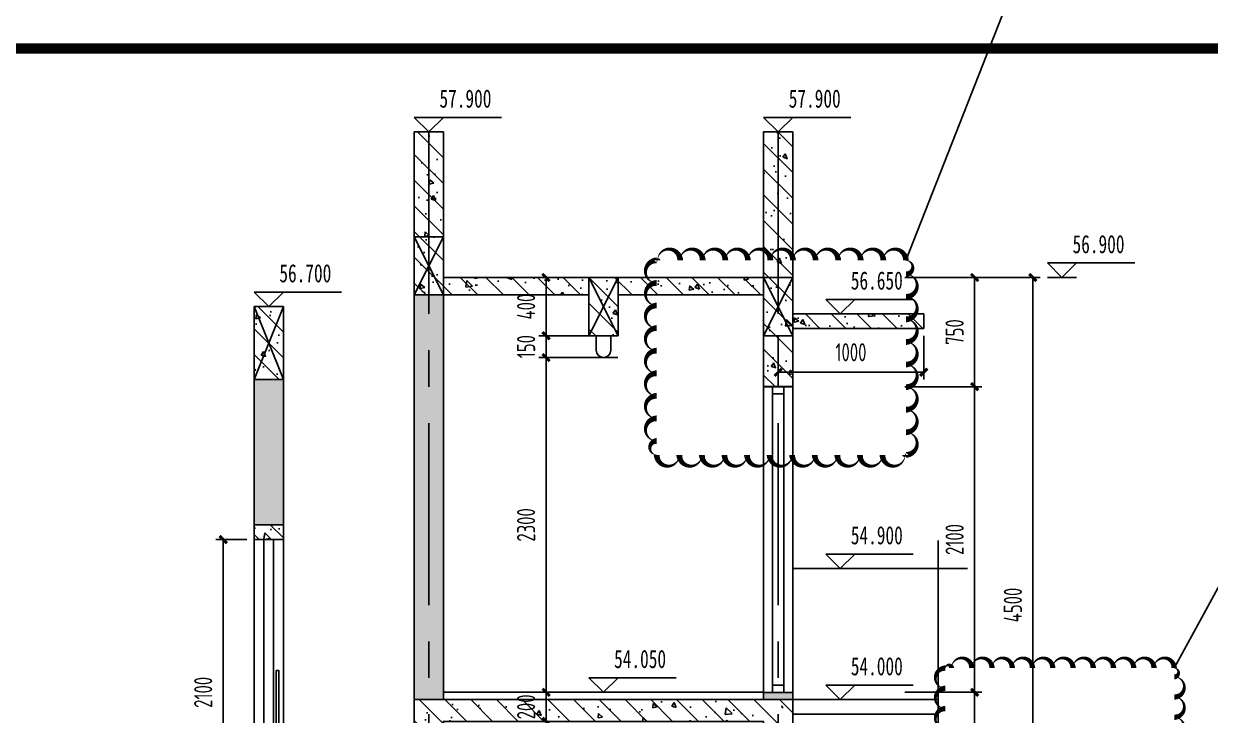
# Model space of a CAD drawing. Extents: x -678900 to 2378000, y 0 to 1840591.
# Drawn here: x -152498 to -144345, y 695913 to 700664 of the extents above; entities that cross this region are included whole.
import ezdxf
from ezdxf.enums import TextEntityAlignment as Align

# ---------------------------------------------------------------- set-up
doc = ezdxf.new("R2010")
doc.units = 0
doc.header["$LTSCALE"] = 1000
doc.header["$MEASUREMENT"] = 0
doc.header["$PDMODE"] = 1
doc.linetypes.add('CENTER', pattern=[2, 1.25, -0.25, 0.25, -0.25])
doc.layers.get('0').update_dxf_attribs({"linetype": 'CONTINUOUS'})
doc.layers.get('DEFPOINTS').update_dxf_attribs({"color": 8, "linetype": 'CONTINUOUS'})
for name, color, linetype in [('AD-AXIS-AXIS', 1, 'CENTER'), ('AD-AXIS-DIMS', 3, 'CONTINUOUS'), ('AD-DIMS-INSD', 73, 'CONTINUOUS'), ('AD-INDX', 43, 'CONTINUOUS'), ('AD-LEVL-HIGH', 61, 'CONTINUOUS'), ('AE-DOOR-INSD', 61, 'CONTINUOUS'), ('AE-FLOR', 151, 'CONTINUOUS'), ('AE-FNSH', 11, 'CONTINUOUS'), ('AE-HDWR', 8, 'CONTINUOUS'), ('AE-STRU-HACH', 40, 'CONTINUOUS'), ('AE-WALL', 255, 'CONTINUOUS'), ('AE-WALL-HACH', 15, 'CONTINUOUS'), ('AE-WIND', 11, 'CONTINUOUS'), ('C-SHET-SHET', 144, 'CONTINUOUS'), ('C-XREF-INT', 7, 'CONTINUOUS'), ('verify', 50, 'CONTINUOUS')]:
    doc.layers.add(name, color=color, linetype=linetype)
doc.layers.add('DEFPOINTS-1', color=251, linetype='CONTINUOUS', plot=False)
doc.layers.add('内框', color=8, linetype='CONTINUOUS', plot=False)
doc.styles.get("Standard").update_dxf_attribs({"font": '', "width": 0.7})
doc.styles.add('TH-STYLE1', font='', dxfattribs={"width": 0.7})
doc.styles.add('TH-STYLE3', font='TSSDENG', dxfattribs={"width": 0.7, "bigfont": 'TSSDCHN'})
doc.styles.add('黑体', font='simhei.ttf')
doc.styles.get('Standard').set_extended_font_data('SimSun')
doc.styles.get('TH-STYLE1').set_extended_font_data('SimSun')
doc.dimstyles.new('TH-DIM50', dxfattribs={"dimscale": 50, "dimtxt": 2.5, "dimasz": 1, "dimexe": 1, "dimexo": 1, "dimgap": 1.5, "dimtad": 1, "dimdec": 0, "dimdsep": 46, "dimtxsty": 'TH-STYLE3', "dimblk1": 'ARCHTICK', "dimblk2": 'ARCHTICK', "dimsah": 1, "dimcen": -1, "dimclrd": 256, "dimclre": 256, "dimclrt": 256, "dimazin": 0, "dimtfac": 1, "dimtdec": 0, "dimtix": 1, "dimtmove": 2, "dimatfit": 0, "dimldrblk": 'ARCHTICK', "dimfxl": 0, "dimtolj": 1, "dimtzin": 0, "dimlwd": -1, "dimlwe": -1, "dimarcsym": 0})

# ---------------------------------------------------------------- blocks, each defined once
blk = doc.blocks.new('THAPE_A2L_inner')
at = {"layer": '内框', "const_width": 1.4}
blk.add_lwpolyline([(25, 410), (25, 10), (584, 10), (584, 410)], close=True, dxfattribs=at)
at = {"layer": '内框', "style": '黑体', "width": 0.8}
blk.add_attdef('内框名称', (22.08, 421.99), '', height=3, dxfattribs=at)
blk = doc.blocks.new('DXMX_View_SectionJoint_DEFAULT_191026112959002186')
at = {"layer": 'AE-STRU-HACH'}
h = blk.add_hatch(dxfattribs=at)
h.set_pattern_fill('钢筋混凝土', color=40, scale=50, style=0)
h.set_pattern_definition([(315, (0, 0), (88.38835, 88.38835), []), (320, (0, 0), (-31.376, -358.63), [37.5, -412.5]), (265, (0, 0), (376.096, 69.3757), [30, -330]), (10.4514, (-2.6, -29.9), (344.72, -289.2547), [31.87, -350.571]), (316.1842, (100, -2e-14), (-82.7595, -533.6205), [56.25, -618.75]), (6.6356, (93.1, -44.47), (487.059, -467.331), [47.805, -525.856]), (261.1842, (100, -2e-14), (487.059, -467.331), [45, -495]), (291, (75, -50), (-201.3094, -298.4535), [37.5, -412.5]), (236, (75, -50), (362.575, -121.6577), [30, -330]), (341.4514, (58.22, -74.87), (161.265, -420.1113), [31.87, -350.571]), (307.5, (0, 0), (166.4469, -6.0799), [0, -326, 0, -335, 0, -331.25]), (277.5, (0, 0), (197.2059, -131.5348), [0, -191, 0, -318.5, 0, -126.25]), (237.5, (2e-14, 111.5), (-11.2774, -266.9112), [0, -125, 0, -390, 0, -517.5]), (227.5, (3e-14, 161.5), (50.0525, -291.593), [0, -162.5, 0, -259, 0, -367.5])])
h.paths.add_polyline_path([(-7900, 20044.975163), (-8900, 20044.975163), (-8900, 19764.975163), (-9100, 19764.975163), (-9100, 20044.975163), (-10300, 20044.975163), (-10300, 21164.975163), (-10100, 21164.975163), (-10100, 20164.975163), (-7900, 20164.975163), (-7900, 21164.975163), (-7700, 21164.975163), (-7700, 19914.975163), (-6800, 19914.975163), (-6800, 19814.975163), (-7700, 19814.975163), (-7700, 19415.025163), (-7900, 19415.025163)], flags=0)
h.paths.add_polyline_path([(-11400, 19964.975163), (-11200, 19964.975163), (-11200, 19464.975163), (-11400, 19464.975163)], flags=0)
h.paths.add_polyline_path([(-11400, 18464.975163), (-11200, 18464.975163), (-11200, 18364.975163), (-11400, 18364.975163)], flags=0)
h.paths.add_polyline_path([(-7900, 17114.975163), (-10100, 17114.975163), (-10100, 16864.975163), (-10300, 16864.975163), (-10300, 17264.975163), (-7700, 17264.975163), (-7700, 16864.975163), (-7900, 16864.975163)], flags=0)
h.paths.add_polyline_path([(-11400, 16265.025163), (-11200, 16265.025163), (-11200, 15664.975163), (-10100, 15664.975163), (-10100, 15264.975163), (-10300, 15264.975163), (-10300, 15544.975163), (-11200, 15544.975163), (-11200, 15064.975163), (-11400, 15064.975163)], flags=0)
h.paths.add_polyline_path([(-7900, 16264.975163), (-7700, 16264.975163), (-7700, 15664.975163), (-6700, 15664.975163), (-6700, 15544.975163), (-7700, 15544.975163), (-7700, 14964.975163), (-7900, 14964.975163)], flags=0)
at = {"layer": 'AE-WALL-HACH'}
h = blk.add_hatch(dxfattribs=at)
h.set_pattern_fill('加气混凝土', color=15, scale=50, style=0)
h.set_pattern_definition([(270, (-183, -177), (600, -300), [0, -600]), (270, (-264, 174), (600, -300), [0, -600]), (270, (-270, -21), (600, -300), [0, -600]), (270, (-93, -234), (600, -300), [0, -600]), (270, (-300, 15), (600, -300), [0, -600]), (270, (285, -294), (600, -300), [0, -600]), (270, (237, -111), (600, -300), [0, -600]), (270, (162, -207), (600, -300), [0, -600]), (270, (150, 282), (600, -300), [0, -600]), (270, (123, -12), (600, -300), [0, -600]), (270, (-30, 102), (600, -300), [0, -600]), (270, (-255, 96), (600, -300), [0, -600]), (270, (-279, -129), (600, -300), [0, -600]), (270, (-15, -294), (600, -300), [0, -600]), (270, (-108, 267), (600, -300), [0, -600]), (270, (-6, 216), (600, -300), [0, -600]), (270, (-48, -18), (600, -300), [0, -600]), (270, (-135, 66), (600, -300), [0, -600]), (270, (63, 114), (600, -300), [0, -600]), (270, (288, 39), (600, -300), [0, -600]), (270, (-234, 243), (600, -300), [0, -600]), (270, (165, -87), (600, -300), [0, -600]), (270, (174, 192), (600, -300), [0, -600]), (270, (252, 240), (600, -300), [0, -600]), (40.6013, (97.143, -257.143), (1800.00001, 1499.999983), [26.342, -11037.111]), (288.43495, (108.57, -214.29), (600, -1500), [27.105, -3767.628]), (0, (82.86, -214.3), (600, -300), [25.714, -1174.286]), (71.56505, (74.29, -240), (599.99996, 1500), [27.105, -3767.628]), (323.1301, (74.29, -240), (600, -300), [28.571, -2971.428]), (45, (-231.43, -262.86), (600, 300), [24.244, -1672.813]), (315, (-231.43, -228.57), (600, -300), [24.244, -1672.813]), (45, (-248.57, -245.71), (600, 300), [24.244, -1672.813]), (315, (-248.57, -245.71), (600, -300), [24.244, -1672.813]), (26.565, (171.43, 25.7), (1200, 5e-05), [31.944, -638.877]), (90, (200, 40), (600, 300), [34.286, -565.714]), (333.435, (171.43, 88.57), (1200, -3e-06), [31.944, -638.877]), (26.565, (142.86, 74.3), (1200, 5e-05), [31.944, -638.877]), (270, (142.86, 74.3), (600, -300), [34.286, -565.714]), (333.435, (142.86, 40), (1200, -3e-06), [31.944, -638.877]), (17.10273, (-31.429, -200), (3000.000005, 899.999966), [38.861, -16282.9025]), (53.97263, (5.714, -188.57), (4199.999995, 5699.99993), [38.861, -8122.02]), (90, (28.6, -157.14), (600, 300), [37.143, -562.857]), (306.02737, (5.714, -88.57), (4199.999955, -5699.99996), [38.861, -8122.02]), (341.56505, (-28.57, -77.14), (3000, -900), [36.14, -3758.593]), (17.10273, (-65.714, -88.571), (3000.000005, 899.999966), [38.861, -16282.9025]), (53.97263, (-88.57, -120), (4199.999995, 5699.99993), [38.861, -8122.02]), (270, (-88.6, -120), (600, -300), [37.143, -562.857]), (306.02737, (-88.57, -157.143), (4199.999955, -5699.99996), [38.861, -8122.02]), (341.56505, (-65.71, -188.57), (3000, -900), [36.14, -3758.593]), (60.2551, (248.57, -205.714), (600, 900), [23.035, -4814.32]), (0, (237.14, -185.7), (600, -300), [22.857, -1177.143]), (299.74488, (237.14, -185.714), (600, -900), [23.035, -4814.32]), (26.565, (-177.14, -65.7), (1200, 5e-05), [31.944, -638.877]), (78.69007, (-148.57, -51.43), (599.99998, 2700), [29.137, -6089.686]), (311.18593, (-162.857, 3e-14), (6599.999942, -7499.999955), [30.372, -12725.802]), (0, (-191.43, 4e-14), (600, -300), [28.571, -1171.428]), (48.81407, (-211.429, -22.857), (6600.000042, 7499.999867), [30.372, -12725.802]), (286.69924, (-211.429, -22.857), (2999.99997, -9899.999926), [29.829, -12498.538]), (330.9454, (-202.857, -51.43), (599.999995, -300), [29.416, -12325.34]), (19.9831, (74.286, 185.714), (4199.99999, 1500.000006), [33.442, -14012.1975]), (65.55605, (105.714, 197.143), (1799.999963, 3900.000015), [34.523, -14465.1315]), (294.44395, (105.714, 260), (1799.99999, -3900.000002), [34.523, -14465.1315]), (340.01689, (74.286, 271.429), (4199.99999, -1500.000005), [33.442, -14012.1975]), (19.9831, (42.857, 260), (4199.99999, 1500.000006), [33.442, -14012.1975]), (70.0169, (31.43, 228.57), (599.99997, 1500), [33.442, -6989.378]), (289.9831, (31.43, 228.57), (600, -1499.99999), [33.442, -6989.378]), (340.01689, (42.857, 197.143), (4199.99999, -1500.000005), [33.442, -14012.1975]), (32.00538, (20, -37.14), (599.99997, 300.00004), [26.954, -5633.434]), (288.43495, (34.29, 2.86), (600, -1500), [27.105, -3767.628]), (0, (8.57, 2.86), (600, -300), [25.714, -1174.286]), (71.56505, (-4e-15, -22.86), (599.99996, 1500), [27.105, -3767.628]), (324.46232, (-4e-15, -22.857), (2999.999996, -2099.999997), [24.578, -10298.211]), (26.565, (-125.7, 137.14), (1200, 5e-05), [31.944, -638.877]), (90, (-97.14, 151.4), (600, 300), [31.429, -568.571]), (329.03624, (-125.714, 200), (600, -300), [33.32, -6963.822]), (30.96376, (-154.286, 182.857), (599.99997, 300.00004), [33.32, -6963.822]), (270, (-154.3, 182.86), (600, -300), [31.429, -568.571]), (333.435, (-154.3, 151.43), (1200, -3e-06), [31.944, -638.877])])
h.paths.add_polyline_path([(-10300, 20044.975163), (-10100, 20044.975163), (-10100, 17264.975163), (-10300, 17264.975163)], flags=0)
h.paths.add_polyline_path([(-11400, 19464.975163), (-11200, 19464.975163), (-11200, 18464.975163), (-11400, 18464.975163)], flags=0)
h.paths.add_polyline_path([(-7900, 19415.025163), (-7900, 19414.975163)], flags=0)
h.paths.add_polyline_path([(-7900, 17315.025163), (-7700, 17315.025163), (-7700, 17264.975163), (-7900, 17264.975163)], flags=0)
h.paths.add_polyline_path([(-10300, 16864.975163), (-10100, 16864.975163), (-10100, 15664.975163), (-10300, 15664.975163)], flags=0)
h.paths.add_polyline_path([(-7900, 16864.975163), (-7700, 16864.975163), (-7700, 16264.975163), (-7900, 16264.975163)], flags=0)
h.paths.add_polyline_path([(-10300, 15264.975163), (-10100, 15264.975163), (-10100, 14464.975163), (-10300, 14464.975163)], flags=0)
at = {"layer": 'AE-FLOR', "ltscale": 0.3, "flags": 128}
for points in [[(-7900, 19414.975163), (-7700, 19414.975163), (-7700, 17315.025163), (-7900, 17315.025163), (-7900, 19414.975163)], [(-7700, 18164.975163), (-6700, 18164.975163), (-6700, 17264.975163), (-7700, 17264.975163), (-7700, 18164.975163)]]:
    blk.add_lwpolyline(points, dxfattribs=at)
at = {"layer": 'AE-FNSH', "ltscale": 0.3, "flags": 128}
blk.add_lwpolyline([(-7700, 17264.975163), (-6700, 17264.975163), (-6700, 17164.975163), (-7700, 17164.975163), (-7700, 17264.975163)], dxfattribs=at)
blk.add_lwpolyline([(-7700, 17264.975163), (-6700, 17264.975163), (-6700, 17164.975163), (-7700, 17164.975163), (-7700, 17264.975163)], dxfattribs=at)
blk.add_lwpolyline([(-7700, 17264.975163), (-6700, 17264.975163), (-6700, 17164.975163), (-7700, 17164.975163), (-7700, 17264.975163)], dxfattribs=at)
blk.add_lwpolyline([(-7700, 17264.975163), (-6700, 17264.975163), (-6700, 17164.975163), (-7700, 17164.975163), (-7700, 17264.975163)], dxfattribs=at)
blk.add_lwpolyline([(-7700, 17264.975163), (-6700, 17264.975163), (-6700, 17164.975163), (-7700, 17164.975163), (-7700, 17264.975163)], dxfattribs=at)
at = {"layer": 'AE-HDWR', "ltscale": 0.3, "flags": 128}
blk.add_lwpolyline([(-11249.5, 17464.975163), (-11230.5, 17464.975163), (-11230.5, 16265.025163), (-11249.5, 16265.025163), (-11249.5, 17464.975163)], dxfattribs=at)
at = {"layer": 'AE-STRU-HACH', "color": 7, "ltscale": 0.3, "flags": 128}
for points in [[(-7900, 20044.975163), (-8900, 20044.975163), (-8900, 19764.975163), (-9100, 19764.975163), (-9100, 20044.975163), (-10300, 20044.975163), (-10300, 21164.975163), (-10100, 21164.975163), (-10100, 20164.975163), (-7900, 20164.975163), (-7900, 21164.975163), (-7700, 21164.975163), (-7700, 19914.975163), (-6800, 19914.975163), (-6800, 19814.975163), (-7700, 19814.975163), (-7700, 19415.025163), (-7900, 19415.025163), (-7900, 20044.975163)], [(-11400, 19964.975163), (-11200, 19964.975163), (-11200, 19464.975163), (-11400, 19464.975163), (-11400, 19964.975163)], [(-11400, 18464.975163), (-11200, 18464.975163), (-11200, 18364.975163), (-11400, 18364.975163), (-11400, 18464.975163)], [(-7900, 17114.975163), (-10100, 17114.975163), (-10100, 16864.975163), (-10300, 16864.975163), (-10300, 17264.975163), (-7700, 17264.975163), (-7700, 16864.975163), (-7900, 16864.975163), (-7900, 17114.975163)]]:
    blk.add_lwpolyline(points, close=True, dxfattribs=at)
at = {"layer": 'AE-WALL', "ltscale": 0.3, "flags": 128}
for points in [[(-7900, 20044.975163), (-8900, 20044.975163), (-8900, 19764.975163), (-9100, 19764.975163), (-9100, 20044.975163), (-10300, 20044.975163), (-10300, 21164.975163), (-10100, 21164.975163), (-10100, 20164.975163), (-7900, 20164.975163), (-7900, 21164.975163), (-7700, 21164.975163), (-7700, 19914.975163), (-6800, 19914.975163), (-6800, 19814.975163), (-7700, 19814.975163), (-7700, 19415.025163), (-7900, 19415.025163), (-7900, 20044.975163)], [(-10300, 20044.975163), (-10100, 20044.975163), (-10100, 17264.975163), (-10300, 17264.975163), (-10300, 20044.975163)], [(-11400, 19964.975163), (-11200, 19964.975163), (-11200, 19464.975163), (-11400, 19464.975163), (-11400, 19964.975163)], [(-11400, 19464.975163), (-11200, 19464.975163), (-11200, 18464.975163), (-11400, 18464.975163), (-11400, 19464.975163)], [(-7900, 19415.025163), (-7900, 19414.975163)], [(-11400, 18464.975163), (-11200, 18464.975163), (-11200, 18364.975163), (-11400, 18364.975163), (-11400, 18464.975163)], [(-7900, 17315.025163), (-7700, 17315.025163), (-7700, 17264.975163), (-7900, 17264.975163), (-7900, 17315.025163)], [(-7900, 17114.975163), (-10100, 17114.975163), (-10100, 16864.975163), (-10300, 16864.975163), (-10300, 17264.975163), (-7700, 17264.975163), (-7700, 16864.975163), (-7900, 16864.975163), (-7900, 17114.975163)]]:
    blk.add_lwpolyline(points, dxfattribs=at)
at = {"layer": 'AE-WALL-HACH', "color": 7, "ltscale": 0.3, "flags": 128}
for points in [[(-10300, 20044.975163), (-10100, 20044.975163), (-10100, 17264.975163), (-10300, 17264.975163), (-10300, 20044.975163)], [(-11400, 19464.975163), (-11200, 19464.975163), (-11200, 18464.975163), (-11400, 18464.975163), (-11400, 19464.975163)], [(-7900, 19415.025163), (-7900, 19414.975163)], [(-7900, 17315.025163), (-7700, 17315.025163), (-7700, 17264.975163), (-7900, 17264.975163), (-7900, 17315.025163)]]:
    blk.add_lwpolyline(points, close=True, dxfattribs=at)
at = {"layer": 'AE-WIND', "ltscale": 0.3, "flags": 128}
for points in [[(-11333, 18364.975163), (-11267, 18364.975163), (-11267, 16265.025163), (-11333, 16265.025163), (-11333, 18364.975163)], [(-11332.98, 18364.975163), (-11267.02, 18364.975163), (-11267.02, 16265.025163), (-11332.98, 16265.025163), (-11332.98, 18364.975163)], [(-11332.98, 18364.975163), (-11267.02, 18364.975163), (-11267.02, 16265.025163), (-11332.98, 16265.025163), (-11332.98, 18364.975163)]]:
    blk.add_lwpolyline(points, dxfattribs=at)
at = {"layer": 'DEFPOINTS-1', "ltscale": 0.3, "flags": 128}
for points in [[(-10300, 20444.975163), (-10100, 20444.975163), (-10100, 20044.975163), (-10300, 20044.975163), (-10300, 20444.975163)], [(-10100, 20444.975163), (-10300, 20044.975163), (-10100, 20444.975163), (-10300, 20044.975163)], [(-10100, 20044.975163), (-10300, 20444.975163), (-10100, 20044.975163), (-10300, 20444.975163)], [(-9100, 20164.975163), (-8900, 20164.975163), (-8900, 19764.975163), (-9100, 19764.975163), (-9100, 20164.975163)], [(-8900, 20164.975163), (-9100, 19764.975163), (-8900, 20164.975163), (-9100, 19764.975163)], [(-8900, 19764.975163), (-9100, 20164.975163), (-8900, 19764.975163), (-9100, 20164.975163)], [(-7900, 20164.975163), (-7700, 20164.975163), (-7700, 19764.975163), (-7900, 19764.975163), (-7900, 20164.975163)], [(-7700, 20164.975163), (-7900, 19764.975163), (-7700, 20164.975163), (-7900, 19764.975163)], [(-7700, 19764.975163), (-7900, 20164.975163), (-7700, 19764.975163), (-7900, 20164.975163)], [(-11400, 19964.975163), (-11200, 19964.975163), (-11200, 19464.975163), (-11400, 19464.975163), (-11400, 19964.975163)], [(-11200, 19964.975163), (-11400, 19464.975163), (-11200, 19964.975163), (-11400, 19464.975163)], [(-11200, 19464.975163), (-11400, 19964.975163), (-11200, 19464.975163), (-11400, 19964.975163)]]:
    blk.add_lwpolyline(points, dxfattribs=at)
blk = doc.blocks.new('_ArchTick')
at = {"color": 0, "linetype": 'ByBlock', "const_width": 0.4}
blk.add_lwpolyline([(-0.5, -0.5), (0.5, 0.5)], dxfattribs=at)
blk = doc.blocks.new('*D476')
at = {"layer": 'AD-DIMS-INSD'}
for p, q in [((6609.7, 17490), (7138.5, 17490)), ((7088.5, 15390.1), (7088.5, 17490)), ((6609.7, 15390.1), (7138.5, 15390.1))]:
    blk.add_line(p, q, dxfattribs=at)
at = {"layer": 'DEFPOINTS', "color": 0}
for p in [(6559.7, 17490), (7088.5, 17490), (6559.7, 15390.1)]:
    blk.add_point(p, dxfattribs=at)
at = {"layer": 'AD-DIMS-INSD', "xscale": 50, "yscale": 50, "zscale": 50}
for p, rotation in [((7088.5, 17490), 90), ((7088.5, 15390.1), 270)]:
    blk.add_blockref('_ArchTick', p, dxfattribs=dict(at, rotation=rotation))
at = {"layer": 'AD-DIMS-INSD', "insert": (6951, 16440), "char_height": 125, "attachment_point": 5, "rotation": 90, "style": 'TH-STYLE3'}
blk.add_mtext('\\A1;2100', dxfattribs=at)
blk = doc.blocks.new('*D477')
at = {"layer": 'AD-DIMS-INSD'}
for p, q in [((6609.7, 15390.1), (7138.5, 15390.1)), ((7088.5, 13740), (7088.5, 15390.1)), ((6609.7, 13740), (7138.5, 13740))]:
    blk.add_line(p, q, dxfattribs=at)
at = {"layer": 'DEFPOINTS', "color": 0}
for p in [(6559.7, 15390.1), (7088.5, 15390.1), (6559.7, 13740)]:
    blk.add_point(p, dxfattribs=at)
at = {"layer": 'AD-DIMS-INSD', "xscale": 50, "yscale": 50, "zscale": 50}
for p, rotation in [((7088.5, 15390.1), 90), ((7088.5, 13740), 270)]:
    blk.add_blockref('_ArchTick', p, dxfattribs=dict(at, rotation=rotation))
at = {"layer": 'AD-DIMS-INSD', "insert": (6951, 14565), "char_height": 125, "attachment_point": 5, "rotation": 90, "style": 'TH-STYLE3'}
blk.add_mtext('\\A1;1650', dxfattribs=at)
blk = doc.blocks.new('*D484')
at = {"layer": 'AD-DIMS-INSD'}
for p, q in [((4637.7, 18240), (4094, 18240)), ((4144, 17840), (4144, 18240)), ((4637.7, 17840), (4094, 17840))]:
    blk.add_line(p, q, dxfattribs=at)
at = {"layer": 'DEFPOINTS', "color": 0}
for p in [(4144, 18240), (4687.7, 18240), (4687.7, 17840)]:
    blk.add_point(p, dxfattribs=at)
at = {"layer": 'AD-DIMS-INSD', "xscale": 50, "yscale": 50, "zscale": 50}
for p, rotation in [((4144, 18240), 90), ((4144, 17840), 270)]:
    blk.add_blockref('_ArchTick', p, dxfattribs=dict(at, rotation=rotation))
at = {"layer": 'AD-DIMS-INSD', "insert": (4006.5, 18040), "char_height": 125, "attachment_point": 5, "rotation": 90, "style": 'TH-STYLE3'}
blk.add_mtext('\\A1;400', dxfattribs=at)
blk = doc.blocks.new('*D485')
at = {"layer": 'AD-DIMS-INSD'}
for p, q in [((4144, 17840), (4144, 17890)), ((4637.7, 17840), (4094, 17840)), ((4144, 17690), (4144, 17840)), ((4637.7, 17690), (4094, 17690)), ((4144, 17690), (4144, 17640))]:
    blk.add_line(p, q, dxfattribs=at)
at = {"layer": 'DEFPOINTS', "color": 0}
for p in [(4144, 17840), (4687.7, 17840), (4687.7, 17690)]:
    blk.add_point(p, dxfattribs=at)
at = {"layer": 'AD-DIMS-INSD', "xscale": 50, "yscale": 50, "zscale": 50}
for p, rotation in [((4144, 17840), 270), ((4144, 17690), 90)]:
    blk.add_blockref('_ArchTick', p, dxfattribs=dict(at, rotation=rotation))
at = {"layer": 'AD-DIMS-INSD', "insert": (4006.5, 17765), "char_height": 125, "attachment_point": 5, "rotation": 90, "style": 'TH-STYLE3'}
blk.add_mtext('\\A1;150', dxfattribs=at)
blk = doc.blocks.new('*D486')
at = {"layer": 'AD-DIMS-INSD'}
for p, q in [((4637.7, 17690), (4094, 17690)), ((4144, 15390.1), (4144, 17690)), ((4637.7, 15390.1), (4094, 15390.1))]:
    blk.add_line(p, q, dxfattribs=at)
at = {"layer": 'DEFPOINTS', "color": 0}
for p in [(4144, 17690), (4687.7, 17690), (4687.7, 15390.1)]:
    blk.add_point(p, dxfattribs=at)
at = {"layer": 'AD-DIMS-INSD', "xscale": 50, "yscale": 50, "zscale": 50}
for p, rotation in [((4144, 17690), 90), ((4144, 15390.1), 270)]:
    blk.add_blockref('_ArchTick', p, dxfattribs=dict(at, rotation=rotation))
at = {"layer": 'AD-DIMS-INSD', "insert": (4006.5, 16540), "char_height": 125, "attachment_point": 5, "rotation": 90, "style": 'TH-STYLE3'}
blk.add_mtext('\\A1;2300', dxfattribs=at)
blk = doc.blocks.new('*D487')
at = {"layer": 'AD-DIMS-INSD'}
for p, q in [((4144, 15390.1), (4144, 15440.1)), ((4637.7, 15390.1), (4094, 15390.1)), ((4144, 15190), (4144, 15390.1)), ((4637.7, 15190), (4094, 15190)), ((4144, 15190), (4144, 15140))]:
    blk.add_line(p, q, dxfattribs=at)
at = {"layer": 'DEFPOINTS', "color": 0}
for p in [(4144, 15390.1), (4687.7, 15390.1), (4687.7, 15190)]:
    blk.add_point(p, dxfattribs=at)
at = {"layer": 'AD-DIMS-INSD', "xscale": 50, "yscale": 50, "zscale": 50}
for p, rotation in [((4144, 15390.1), 270), ((4144, 15190), 90)]:
    blk.add_blockref('_ArchTick', p, dxfattribs=dict(at, rotation=rotation))
at = {"layer": 'AD-DIMS-INSD', "insert": (4006.5, 15290), "char_height": 125, "attachment_point": 5, "rotation": 90, "style": 'TH-STYLE3'}
blk.add_mtext('\\A1;200', dxfattribs=at)
blk = doc.blocks.new('*D489')
at = {"layer": 'AD-DIMS-INSD'}
for p, q in [((2088.5, 16440), (1875.5, 16440)), ((1925.5, 14340.1), (1925.5, 16440)), ((2088.5, 14340.1), (1875.5, 14340.1))]:
    blk.add_line(p, q, dxfattribs=at)
at = {"layer": 'DEFPOINTS', "color": 0}
for p in [(1925.5, 16440), (2138.5, 16440), (2138.5, 14340.1)]:
    blk.add_point(p, dxfattribs=at)
at = {"layer": 'AD-DIMS-INSD', "xscale": 50, "yscale": 50, "zscale": 50}
for p, rotation in [((1925.5, 16440), 90), ((1925.5, 14340.1), 270)]:
    blk.add_blockref('_ArchTick', p, dxfattribs=dict(at, rotation=rotation))
at = {"layer": 'AD-DIMS-INSD', "insert": (1788, 15390), "char_height": 125, "attachment_point": 5, "rotation": 90, "style": 'TH-STYLE3'}
blk.add_mtext('\\A1;2100', dxfattribs=at)
blk = doc.blocks.new('*U64')
for p, q in [((-200, 200), (200, 200)), ((0, 0), (-200, 200)), ((200, 200), (0, 0)), ((200, 200), (1000, 200)), ((-200, 0), (200, 0))]:
    blk.add_line(p, q)
at = {"style": 'TH-STYLE1', "width": 0.7}
blk.add_attdef('标高', (280, 334), '', height=250, dxfattribs=at)
blk = doc.blocks.new('*D499')
at = {"layer": 'AD-DIMS-INSD'}
for p, q in [((6609.7, 18240), (7138.5, 18240)), ((7088.5, 17490), (7088.5, 18240)), ((6609.7, 17490), (7138.5, 17490))]:
    blk.add_line(p, q, dxfattribs=at)
at = {"layer": 'DEFPOINTS', "color": 0}
for p in [(6559.7, 18240), (7088.5, 18240), (6559.7, 17490)]:
    blk.add_point(p, dxfattribs=at)
at = {"layer": 'AD-DIMS-INSD', "xscale": 50, "yscale": 50, "zscale": 50}
for p, rotation in [((7088.5, 18240), 90), ((7088.5, 17490), 270)]:
    blk.add_blockref('_ArchTick', p, dxfattribs=dict(at, rotation=rotation))
at = {"layer": 'AD-DIMS-INSD', "insert": (6951, 17865), "char_height": 125, "attachment_point": 5, "rotation": 90, "style": 'TH-STYLE3'}
blk.add_mtext('\\A1;750', dxfattribs=at)
blk = doc.blocks.new('*D500')
at = {"layer": 'AD-AXIS-DIMS', "ltscale": 0.5}
for p, q in [((7083.9, 18240), (7538.5, 18240)), ((7488.5, 13740), (7488.5, 18240)), ((7083.9, 13740), (7538.5, 13740))]:
    blk.add_line(p, q, dxfattribs=at)
at = {"layer": 'DEFPOINTS', "color": 0, "ltscale": 0.5}
for p in [(7033.9, 18240), (7488.5, 18240), (7033.9, 13740)]:
    blk.add_point(p, dxfattribs=at)
at = {"layer": 'AD-AXIS-DIMS', "ltscale": 0.5, "xscale": 50, "yscale": 50, "zscale": 50}
for p, rotation in [((7488.5, 18240), 90), ((7488.5, 13740), 270)]:
    blk.add_blockref('_ArchTick', p, dxfattribs=dict(at, rotation=rotation))
at = {"layer": 'AD-AXIS-DIMS', "ltscale": 0.5, "insert": (7351, 15990), "char_height": 125, "attachment_point": 5, "rotation": 90, "style": 'TH-STYLE3'}
blk.add_mtext('\\A1;4500', dxfattribs=at)
blk = doc.blocks.new('*D501')
at = {"layer": 'AD-DIMS-INSD'}
for p, q in [((5738.5, 17840), (5738.5, 17538.8)), ((6738.5, 17840), (6738.5, 17538.8)), ((5738.5, 17588.8), (6738.5, 17588.8))]:
    blk.add_line(p, q, dxfattribs=at)
at = {"layer": 'DEFPOINTS', "color": 0}
for p in [(5738.5, 17890), (6738.5, 17890), (6738.5, 17588.8)]:
    blk.add_point(p, dxfattribs=at)
at = {"layer": 'AD-DIMS-INSD', "xscale": 50, "yscale": 50, "zscale": 50, "rotation": 180}
blk.add_blockref('_ArchTick', (5738.5, 17588.8), dxfattribs=at)
at = {"layer": 'AD-DIMS-INSD', "xscale": 50, "yscale": 50, "zscale": 50}
blk.add_blockref('_ArchTick', (6738.5, 17588.8), dxfattribs=at)
at = {"layer": 'AD-DIMS-INSD', "insert": (6238.5, 17726.3), "char_height": 125, "attachment_point": 5, "style": 'TH-STYLE3'}
blk.add_mtext('\\A1;1000', dxfattribs=at)
blk = doc.blocks.new('201311_THAPE_A2L')
at = {"const_width": 1.4}
blk.add_lwpolyline([(25, 410), (25, 10), (584, 10), (584, 410)], close=True, dxfattribs=at)
blk.add_attdef('作废标记', text='', height=300).set_placement((238, 227.97), align=Align.MIDDLE_CENTER)
blk = doc.blocks.new('电梯标高')
at = {"layer": 'AD-AXIS-AXIS'}
for points in [[(3338.5, 19240), (3338.5, -2356.9)], [(5738.5, 19240), (5738.5, -2356.9)]]:
    blk.add_lwpolyline(points, dxfattribs=at)
at = {"layer": 'AD-INDX'}
blk.add_lwpolyline([(6838.5, -745.1), (6838.5, 9080), (6733.5, 9118.2), (6943.5, 9155.2), (6838.5, 9192.5), (6838.5, 16434)], dxfattribs=at)
at = {"layer": 'AE-DOOR-INSD'}
for points in [[(5638.5, 15390.1), (5638.5, 17490)], [(5698.5, 15390.1), (5698.5, 17490)], [(5778.5, 17490), (5778.5, 15390.1)], [(5838.5, 17490), (5838.5, 15390.1)], [(5778.5, 17440), (5698.5, 17440)], [(5778.5, 15440.1), (5698.5, 15440.1)]]:
    blk.add_lwpolyline(points, dxfattribs=at)
at = {"layer": 'AE-FLOR'}
blk.add_lwpolyline([(4488.5, 17840), (4488.5, 17740, 1), (4588.5, 17740), (4588.5, 17840)], format="xyb", dxfattribs=at)
for points in [[(2138.5, 16440), (2138.5, 14340.1)], [(2338.5, 16440), (2338.5, 14340.1)]]:
    blk.add_lwpolyline(points, dxfattribs=at)
at = {"layer": 'AE-FNSH'}
blk.add_lwpolyline([(5638.5, 15390.1), (3438.5, 15390.1)], dxfattribs=at)
at = {"layer": 'AE-HDWR'}
blk.add_lwpolyline([(5838.5, 16240), (7038.5, 16240)], dxfattribs=at)
at = {"layer": 'AD-LEVL-HIGH'}
ref = blk.add_blockref('*U64', (3338.5, 19240), dxfattribs=dict(at, xscale=0.5, yscale=0.5, zscale=0.5))
ref.add_attrib('标高', '57.900', (3411.1, 19407), dxfattribs={"layer": '0', "height": 125, "style": 'TH-STYLE1', "width": 0.7})
ref = blk.add_blockref('*U64', (5738.5, 19240), dxfattribs=dict(at, xscale=0.5, yscale=0.5, zscale=0.5))
ref.add_attrib('标高', '57.900', (5811.1, 19407), dxfattribs={"layer": '0', "height": 125, "style": 'TH-STYLE1', "width": 0.7})
ref = blk.add_blockref('*U64', (7688.5, 18240), dxfattribs=dict(at, xscale=0.5, yscale=0.5, zscale=0.5))
ref.add_attrib('标高', '56.900', (7761.1, 18407), dxfattribs={"layer": '0', "height": 125, "style": 'TH-STYLE1', "width": 0.7})
ref = blk.add_blockref('*U64', (2238.5, 18040), dxfattribs=dict(at, xscale=0.5, yscale=0.5, zscale=0.5))
ref.add_attrib('标高', '56.700', (2311.1, 18207), dxfattribs={"layer": '0', "height": 125, "style": 'TH-STYLE1', "width": 0.7})
ref = blk.add_blockref('*U64', (6165, 17990), dxfattribs=dict(at, xscale=0.5, yscale=0.5, zscale=0.5))
ref.add_attrib('标高', '56.650', (6237.6, 18157), dxfattribs={"layer": '0', "height": 125, "style": 'TH-STYLE1', "width": 0.7})
ref = blk.add_blockref('*U64', (6165, 16240), dxfattribs=dict(at, xscale=0.5, yscale=0.5, zscale=0.5))
ref.add_attrib('标高', '54.900', (6237.6, 16407), dxfattribs={"layer": '0', "height": 125, "style": 'TH-STYLE1', "width": 0.7})
ref = blk.add_blockref('*U64', (4538.5, 15390.1), dxfattribs=dict(at, xscale=0.5, yscale=0.5, zscale=0.5))
ref.add_attrib('标高', '54.050', (4611.1, 15557), dxfattribs={"layer": '0', "height": 125, "style": 'TH-STYLE1', "width": 0.7})
ref = blk.add_blockref('*U64', (6165, 15340), dxfattribs=dict(at, xscale=0.5, yscale=0.5, zscale=0.5))
ref.add_attrib('标高', '54.000', (6237.6, 15507), dxfattribs={"layer": '0', "height": 125, "style": 'TH-STYLE1', "width": 0.7})
at = {"layer": 'AD-AXIS-DIMS', "ltscale": 0.5}
dim = blk.add_aligned_dim(p1=(7033.9, 13740), p2=(7033.9, 18240), distance=-454.6, dimstyle='TH-DIM50', dxfattribs=at)
dim.commit()
dim.dimension.update_dxf_attribs({"geometry": '*D500', "text_midpoint": (7351, 15990)})
at = {"layer": 'AD-DIMS-INSD'}
for p1, p2, distance, picture, middle in [((4687.7, 17840), (4687.7, 18240), 543.7, '*D484', (4006.5, 18040)), ((6559.7, 17490), (6559.7, 18240), -528.8, '*D499', (6951, 17865)), ((4687.7, 17690), (4687.7, 17840), 543.7, '*D485', (4006.5, 17765)), ((4687.7, 15390.1), (4687.7, 17690), 543.7, '*D486', (4006.5, 16540)), ((6559.7, 15390.1), (6559.7, 17490), -528.8, '*D476', (6951, 16440)), ((2138.5, 14340.1), (2138.5, 16440), 213, '*D489', (1788, 15390)), ((4687.7, 15190), (4687.7, 15390.1), 543.7, '*D487', (4006.5, 15290)), ((6559.7, 13740), (6559.7, 15390.1), -528.8, '*D477', (6951, 14565))]:
    dim = blk.add_aligned_dim(p1=p1, p2=p2, distance=distance, dimstyle='TH-DIM50', dxfattribs=at)
    dim.commit()
    dim.dimension.update_dxf_attribs({"geometry": picture, "text_midpoint": middle})
dim = blk.add_linear_dim(base=(6738.5, 17588.8), p1=(5738.5, 17890), p2=(6738.5, 17890), angle=0, dimstyle='TH-DIM50', dxfattribs=at)
dim.commit()
dim.dimension.update_dxf_attribs({"geometry": '*D501', "text_midpoint": (6238.5, 17726.3), "dimtype": 129})

msp = doc.modelspace()

# ---------------------------------------------------------------- block references
msp.add_blockref('DXMX_View_SectionJoint_DEFAULT_191026112959002186', (-139514, 678755.8))
at = {"layer": '内框', "xscale": 50, "yscale": 50, "zscale": 50, "rotation": 270}
msp.add_blockref('THAPE_A2L_inner', (-163586.9, 701743.9), dxfattribs=at)

# ---------------------------------------------------------------- next in the draw order: block references
at = {"layer": 'C-XREF-INT'}
msp.add_blockref('电梯标高', (-153052.5, 680680.8), dxfattribs=at)

# ---------------------------------------------------------------- next in the draw order: linework, layer by layer
at = {"layer": 'verify'}
for p, q in [((-144592.8, 696237.3), (-137054.7, 710089.8)), ((-146436.8, 699038.4), (-143445.2, 706650.8))]:
    msp.add_line(p, q, dxfattribs=at)
msp.add_lwpolyline([(-148148.2, 699038.4, 40.9, 1, 1), (-148148.2, 698883.3, 40.9, 1, 1), (-148148.2, 698728.2, 40.9, 1, 1), (-148148.2, 698573.1, 40.9, 1, 1), (-148148.2, 698418.1, 40.9, 1, 1), (-148148.2, 698263, 40.9, 1, 1), (-148148.2, 698107.9, 40.9, 1, 1), (-148148.2, 697952.8, 40.9, 1, 1), (-148148.2, 697797.7, 40.9, 1, 1), (-148148.2, 697702.4, 40.9, 1, 1), (-147993.2, 697702.4, 40.9, 1, 1), (-147838.1, 697702.4, 40.9, 1, 1), (-147683, 697702.4, 40.9, 1, 1), (-147527.9, 697702.4, 40.9, 1, 1), (-147372.8, 697702.4, 40.9, 1, 1), (-147217.7, 697702.4, 40.9, 1, 1), (-147062.7, 697702.4, 40.9, 1, 1), (-146907.6, 697702.4, 40.9, 1, 1), (-146752.5, 697702.4, 40.9, 1, 1), (-146597.4, 697702.4, 40.9, 1, 1), (-146442.3, 697702.4, 40.9, 1, 1), (-146436.8, 697702.4, 40.9, 1, 1), (-146436.8, 697857.5, 40.9, 1, 1), (-146436.8, 698012.6, 40.9, 1, 1), (-146436.8, 698167.7, 40.9, 1, 1), (-146436.8, 698322.8, 40.9, 1, 1), (-146436.8, 698477.8, 40.9, 1, 1), (-146436.8, 698632.9, 40.9, 1, 1), (-146436.8, 698788, 40.9, 1, 1), (-146436.8, 698943.1, 40.9, 1, 1), (-146436.8, 699038.4, 40.9, 1, 1), (-146591.8, 699038.4, 40.9, 1, 1), (-146746.9, 699038.4, 40.9, 1, 1), (-146902, 699038.4, 40.9, 1, 1), (-147057.1, 699038.4, 40.9, 1, 1), (-147212.2, 699038.4, 40.9, 1, 1), (-147367.3, 699038.4, 40.9, 1, 1), (-147522.3, 699038.4, 40.9, 1, 1), (-147677.4, 699038.4, 40.9, 1, 1), (-147832.5, 699038.4, 40.9, 1, 1), (-147987.6, 699038.4, 40.9, 1, 1), (-148142.7, 699038.4, 40.9, 1, 1)], format="xyseb", close=True, dxfattribs=at)
msp.add_lwpolyline([(-144592.8, 695760.4, 38, 1, 1), (-144592.8, 695899.5, 38, 1, 1), (-144592.8, 696038.6, 38, 1, 1), (-144592.8, 696177.7, 38, 1, 1), (-144592.8, 696237.3, 38, 1, 1), (-144731.9, 696237.3, 38, 1, 1), (-144871, 696237.3, 38, 1, 1), (-145010.1, 696237.3, 38, 1, 1), (-145149.2, 696237.3, 38, 1, 1), (-145288.3, 696237.3, 38, 1, 1), (-145427.4, 696237.3, 38, 1, 1), (-145566.6, 696237.3, 38, 1, 1), (-145705.7, 696237.3, 38, 1, 1), (-145844.8, 696237.3, 38, 1, 1), (-145983.9, 696237.3, 38, 1, 1), (-146123, 696237.3, 38, 1, 1), (-146164.7, 696237.3, 38, 1, 1), (-146164.7, 696098.2, 38, 1, 1), (-146164.7, 695959.1, 38, 1, 1), (-146164.7, 695820, 38, 1, 1)], format="xyseb", dxfattribs=at)

# ---------------------------------------------------------------- next in the draw order: block references
at = {"layer": 'C-SHET-SHET', "xscale": 50, "yscale": 50, "zscale": 50, "rotation": 270}
msp.add_blockref('201311_THAPE_A2L', (-163586.9, 701743.9), dxfattribs=at)

doc.saveas('drawing.dxf')
